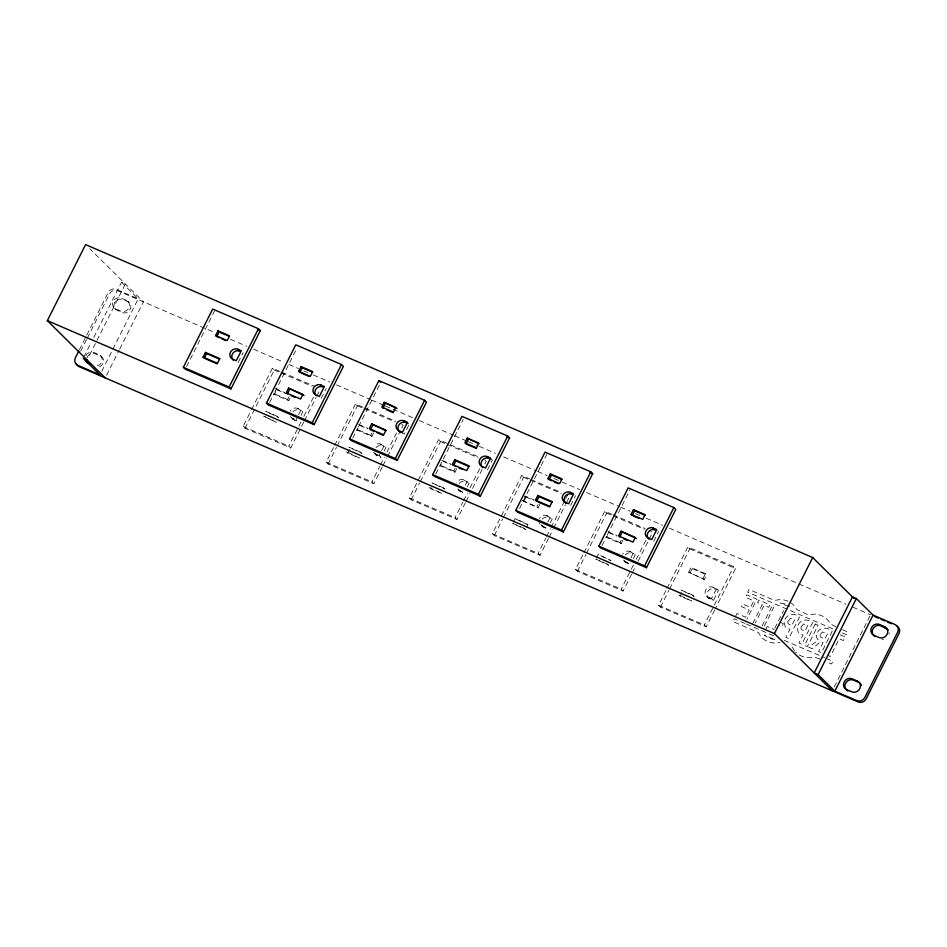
<?xml version="1.0" encoding="UTF-8"?>
<svg xmlns="http://www.w3.org/2000/svg" width="947" height="947" viewBox="0 0 947 947"><rect width="100%" height="100%" fill="white"/><g stroke="black" fill="none" stroke-linecap="round" stroke-linejoin="round"><path stroke-width="0.71" stroke-dasharray="4.74 3.55" d="M888.984 634.206L889.126 632.679M87.006 357.836L87.313 356.972A6.144 5.587 -45.3 0 1 95.233 353.776L100.429 356.013A6.144 5.587 -45.3 0 1 97.932 367.27M79.359 349.893L108.218 292.516A6.144 5.587 -45.3 0 1 116.138 289.32L138.215 298.826L100.619 373.568M80.72 351.23L86.615 339.5M87.278 338.197L109.568 293.866A6.144 5.587 -45.3 0 1 117.499 290.67L214.129 332.255M83.892 357.019L91.149 342.601M93.789 337.357L121.488 282.277L125.383 283.958L88.45 357.386M106.526 375.272L119.062 350.354M119.724 349.052L143.459 301.844L89.74 248.694M186.547 366.619L214.555 310.924M238.171 362.559L243.154 352.651M303.762 422.078L290.741 447.978L244.989 428.281L243.119 426.422L250.896 410.951M251.547 409.649L272.416 368.17L280.49 371.638M244.989 428.281L274.299 370.028L272.416 368.17M269.646 402.38L274.168 393.372M274.819 392.082L297.003 347.975M289.96 398.32L288.788 400.664L274.405 394.473L276.773 389.785L275.613 388.637L284.763 392.579M288.788 400.664L287.628 399.516L289.403 396M292.303 418.432A5.599 5.102 -45.3 0 0 294.339 420.113L297.914 421.652L296.032 419.793L297.903 416.076M298.53 414.833L301.016 409.885L297.441 408.346A5.599 5.102 -45.3 0 0 290.22 411.258M301.028 415.461L302.898 411.744L301.016 409.885M290.741 447.978L288.859 446.12L301.253 421.474M303.869 416.289L313.635 396.864M304.413 420.788L316.132 397.48M316.783 396.189L320.039 389.714M321.27 398.32L326.253 388.412M382.304 466.907L373.84 483.739L328.088 464.054L326.206 462.183L333.995 446.712M334.646 445.421L355.516 403.931L363.589 407.399M328.088 464.054L336.528 447.28M337.179 445.978L357.398 405.79L355.516 403.931M352.734 438.141L357.919 427.843M358.57 426.541L379.451 385.027M373.651 432.909L371.875 436.425L357.504 430.246L359.86 425.546L367.708 428.92M347.869 452.406L359.363 458.005L347.727 452.997L349.502 449.482M371.875 436.425L370.727 435.289L371.899 432.933M373.52 452.335A5.599 5.102 -45.3 0 0 375.557 454.015L381.014 457.413L379.131 455.554L381.002 451.837M381.617 450.606L384.115 445.646L380.54 444.107A5.599 5.102 -45.3 0 0 374.124 445.812M384.127 451.222L385.997 447.505L384.115 445.646M373.84 483.739L371.958 481.881L379.783 466.315M380.434 465.013L384.352 457.235M386.956 452.05L396.734 432.625M382.955 465.616L386.861 457.839M387.512 456.549L399.232 433.241M401.836 428.068L403.138 425.475L401.256 423.617M408.725 425.416L404.369 434.081L401.978 433.051M465.403 502.668L456.928 519.501L411.187 499.815L409.305 497.956L438.603 439.692L478.969 457.07M411.187 499.815L419.616 483.041M420.279 481.739L440.485 441.551L438.603 439.692M435.833 473.902L457.365 431.086M458.017 429.796L463.19 419.509M456.75 468.67L454.974 472.198L440.604 466.007L442.959 461.307L450.808 464.681M430.826 488.759L429.666 487.61L442.462 493.766L430.826 488.759L432.59 485.243M454.974 472.198L453.814 471.05L455.59 467.522M465.344 485.124L467.214 481.407L463.639 479.869A5.599 5.102 -45.3 0 0 456.407 482.792M467.226 486.983L469.085 483.266L467.214 481.407M456.928 519.501L455.057 517.642L462.882 502.076M463.533 500.785L467.451 492.996M470.055 487.812L480.472 467.108M466.054 501.377L469.961 493.612M472.565 488.427L482.331 469.014M484.935 463.829L486.237 461.236L484.355 459.378M487.456 469.842L492.44 459.934M548.491 538.429L540.027 555.262L494.287 535.576L492.404 533.717L521.702 475.453L529.775 478.933M494.287 535.576L502.715 518.802M503.366 517.5L523.584 477.312L521.702 475.453M539.837 504.431L538.074 507.959L522.543 500.62L524.898 495.932L534.049 499.862M519.583 508.385L540.465 466.847M541.116 465.557L546.94 453.98M513.357 522.199L515.121 518.684L526.757 523.691L527.917 524.839L526.141 528.355M523.691 501.768L526.058 497.08L524.898 495.932M538.074 507.959L536.913 506.811L538.097 504.467M547.816 522.128L550.302 517.169L546.727 515.642A5.599 5.102 -45.3 0 0 539.506 518.554M550.314 522.744L552.184 519.039L550.302 517.169M540.027 555.262L538.145 553.403L545.981 537.837M546.632 536.547L550.538 528.757M551.19 527.467L564.862 500.288M565.513 499.01L567.454 495.139L569.336 497.009L566.081 503.473M549.142 537.138L553.048 529.373M553.699 528.071L565.43 504.775M570.556 505.603L575.539 495.695M631.59 574.202L623.126 591.023L577.374 571.337L575.492 569.478L583.281 554.007M583.932 552.705L604.802 511.214L611.525 514.114M577.374 571.337L585.814 554.563M586.465 553.261L606.684 513.073L604.802 511.214M602.032 545.436L606.553 536.428M607.205 535.138L630.039 489.741M596.444 557.972L598.22 554.445L611.004 560.6L598.22 554.445M622.937 540.204L621.173 543.72L606.79 537.529L609.158 532.841L616.994 536.215M621.173 543.72L620.013 542.572L621.196 540.228M630.915 557.89L633.401 552.941L629.826 551.403A5.599 5.102 -45.3 0 0 622.605 554.315M633.413 558.517L635.283 554.8L633.401 552.941M623.126 591.023L621.244 589.164L633.638 564.53M636.242 559.334L646.02 539.92M632.241 572.899L635.496 566.424M638.1 561.251L648.517 540.536M649.168 539.245L652.424 532.77L650.542 530.912M653.655 541.376L658.639 531.468M714.689 609.963L706.225 626.796L660.473 607.098L658.591 605.24L666.368 589.768M667.031 588.466L687.889 546.975L733.641 566.673L735.523 568.531L715.34 608.661M660.473 607.098L668.913 590.324M669.565 589.034L689.771 548.846L687.889 546.975M688.729 572.154L691.097 567.454L705.468 573.645L706.628 574.793L704.26 579.481L688.729 572.154L704.26 579.481M689.889 573.29L692.245 568.602L691.097 567.454M680.242 595.462L691.748 601.061L680.112 596.054L681.887 592.526M703.112 578.333L705.468 573.645M713.399 600.469L711.517 598.611L716.5 588.703L712.925 587.164A5.599 5.102 -45.3 0 0 705.693 590.076A5.599 5.102 -45.3 0 0 707.942 597.072L713.399 600.469L718.382 590.561L716.5 588.703M706.225 626.796L704.343 624.925L733.641 566.673M735.701 616.024L736.967 613.502L745.609 617.219L749.266 609.951L741.477 606.601L742.732 604.091L750.521 607.441L753.812 600.907L745.502 597.332L746.769 594.811L756.937 599.191L746.828 619.291M752.806 623.386L762.276 604.553L757.624 602.541L758.89 600.019L770.041 604.825L768.775 607.347L764.134 605.346L755.292 622.925M762.157 625.884L772.267 605.784L774.137 606.589L763.389 627.944M765.922 629.033L767.188 626.512L774.125 629.495M774.753 628.24L783.595 610.661M834.283 686.895L869.891 616.083M230.441 339.275L246.753 346.294M253.547 349.218L283.449 362.085M288.882 364.429L298.388 368.525M303.833 370.857L307.905 372.621M313.339 374.953L329.651 381.972M336.445 384.896L370.419 399.527M371.78 400.108L384.009 405.375M385.37 405.955L412.549 417.651M419.343 420.575L453.329 435.206M454.678 435.786L466.918 441.053M468.28 441.633L477.785 445.729M479.146 446.321L495.459 453.341M503.615 456.845L536.227 470.884M537.588 471.464L547.094 475.56M553.888 478.484L560.683 481.407M562.045 481.999L579.718 489.599M586.513 492.523L619.125 506.562M620.486 507.142L630.004 511.238M635.437 513.582L640.87 515.926M646.304 518.258L662.616 525.277M669.411 528.201L846.085 604.245M852.88 607.169L870.553 614.769M281.839 372.218L314.132 386.116M364.926 407.979L395.882 421.297M531.125 479.513L560.719 492.251M612.875 514.695L645.167 528.592M274.299 370.028L279.673 372.337M281.022 372.917L311.965 386.234M357.398 405.79L362.772 408.11M364.122 408.678L395.065 422.007M440.485 441.551L445.871 443.871M447.221 444.451L478.164 457.768M523.584 477.312L528.971 479.632M530.308 480.212L561.263 493.529M606.684 513.073L612.058 515.393M613.407 515.973L644.351 529.29M689.771 548.846L735.523 568.531M788.389 606.423L780.458 603.014L786.282 604.15L789.976 606.388M835.929 626.878L830.448 623.907A21.497 19.567 -45.3 0 0 813.366 614.141L808.229 614.958L796.687 609.383A21.497 19.567 -45.3 0 0 789.68 602.079M842.463 629.696L847.683 631.945L846.322 634.656L842.262 632.916M358.712 424.398L367.85 428.34M441.799 460.171L450.95 464.101M607.998 531.693L617.148 535.635M832.804 628.844L747.645 592.195L749.006 589.472L774.48 600.434L779.606 599.617A21.497 19.567 -45.3 0 1 788.543 601.475M276.773 389.785L285.923 393.727M526.058 497.08L533.895 500.454M692.245 568.602L706.628 574.793M840.249 634.798L845.221 636.94L843.398 640.551L839.22 638.752L830.306 656.496L827.465 655.277M287.628 399.516L273.257 393.336L274.405 394.473M370.727 435.289L356.344 429.098L357.504 430.246M453.814 471.05L439.444 464.859L440.604 466.007M522.543 500.62L536.913 506.811M620.013 542.572L605.63 536.393L606.79 537.529M297.441 408.346L302.898 411.744M380.54 444.107L385.997 447.505M463.639 479.869L469.085 483.266M546.727 515.642L552.184 519.039M629.826 551.403L635.283 554.8M712.925 587.164L718.382 590.561M780.778 622.593L783.37 623.706L782.009 626.429L779.405 625.304M290.421 416.573A5.599 5.102 -45.3 0 0 292.457 418.254L296.032 419.793M375.557 454.015L379.131 455.554M458.656 489.777L464.101 493.174L458.656 489.777A5.599 5.102 -45.3 0 1 457.508 489.09L459.39 490.948M541.743 525.549L547.2 528.947L541.743 525.549A5.599 5.102 -45.3 0 1 540.607 524.851L542.489 526.71M624.842 561.311L630.3 564.708L624.842 561.311A5.599 5.102 -45.3 0 1 622.806 559.63M707.942 597.072L711.517 598.611M527.917 524.839L515.121 518.684M264.769 416.644L276.264 422.244L263.479 416.088M745.076 623.469L734.256 618.805L732.895 621.528L758.358 632.489L760.986 636.644A21.497 19.567 -45.3 0 0 780.056 642.445M746.425 624.049L774.812 636.266M784.27 640.338L824.825 657.786M826.175 658.366L832.934 661.278L831.573 663.989L826.34 661.74M819.806 658.934L813.816 656.969A21.497 19.567 -45.3 0 1 795.61 652.116M243.119 426.422L288.859 446.12M326.206 462.183L371.958 481.881M409.305 497.956L455.057 517.642M492.404 533.717L538.145 553.403M575.492 569.478L621.244 589.164M658.591 605.24L704.343 624.925M706.805 596.373L708.676 598.232M678.952 594.905L680.112 596.054M623.706 560.612L625.588 562.471M374.42 453.317L376.302 455.187M346.566 451.849L347.727 452.997M292.457 418.254L294.339 420.113M291.321 417.556L293.203 419.414M121.488 282.277L138.215 298.826M127.644 301.11L129.005 302.448M114.492 308.213L115.842 309.551M100.323 355.433L101.684 356.782M792.118 647.014L794.746 651.169M85.952 355.634A6.144 5.587 -45.3 0 1 93.883 352.438L99.068 354.675A6.144 5.587 -45.3 0 1 96.57 365.933M377.439 455.874A5.599 5.102 -45.3 0 1 374.823 452.986M375.995 447.671A5.599 5.102 -45.3 0 1 382.422 445.966M292.907 411.909A5.599 5.102 -45.3 0 1 299.323 410.205M460.538 491.647A5.599 5.102 -45.3 0 1 457.91 488.747M459.094 483.432A5.599 5.102 -45.3 0 1 465.522 481.727M543.625 527.408A5.599 5.102 -45.3 0 1 541.009 524.508M542.193 519.205A5.599 5.102 -45.3 0 1 548.609 517.5M539.719 523.857A5.599 5.102 -45.3 0 1 539.127 522.649M626.725 563.169A5.599 5.102 -45.3 0 1 624.109 560.281M625.292 554.966A5.599 5.102 -45.3 0 1 631.708 553.261M709.824 598.93A5.599 5.102 -45.3 0 1 707.575 591.934A5.599 5.102 -45.3 0 1 714.807 589.022M883.492 639.284A6.144 5.587 -45.3 0 1 881.965 639.284M816.622 635.721L816.61 636.739A4.735 4.309 -45.3 0 0 817.663 639.261L818.397 639.912L808.797 647.239L812.195 648.707L819.664 642.445L823.097 642.551L818.61 651.465L821.451 652.684L832.188 631.329C826.613 625.943 817.19 627.411 816.622 635.721M784.152 622.676L785.252 626.938L789.905 629.305L785.856 637.367L788.697 638.586L799.434 617.231C793.539 611.655 784.85 614.745 784.152 622.676M797.267 628.311L798.368 632.584L803.009 634.952L798.96 643.013L801.801 644.232L812.55 622.877C806.655 617.302 797.954 620.392 797.267 628.311M787.88 621.41L788.093 623.706L791.728 625.683L794.77 619.622L790.485 618.355L787.88 621.41M800.996 627.044L801.209 629.353L804.843 631.329L807.886 625.269L803.601 624.002L800.996 627.044M820.09 634.81L820.28 636.869L824.813 639.142L827.536 633.721L822.446 631.98L820.09 634.81M815.249 624.037L804.512 645.392L807.353 646.623L818.09 625.257L815.249 624.037M115.522 301.324L114.634 302.649A6.144 5.587 -45.3 0 0 117.097 310.32L122.293 312.557A6.144 5.587 -45.3 0 0 130.213 309.361A6.144 5.587 -45.3 0 0 127.75 301.691C124.152 299.619 118.73 297.311 115.522 301.324M774.918 639.616L769.035 638.444L764.336 635.058L774.918 639.616M126.401 300.353L121.204 298.116A6.144 5.587 -45.3 0 0 113.273 301.312A6.144 5.587 -45.3 0 0 115.735 308.982L120.932 311.208A6.144 5.587 -45.3 0 0 128.863 308.012A6.144 5.587 -45.3 0 0 126.401 300.353M277.471 416.396L265.835 411.4L278.631 417.544L277.471 416.396M360.57 452.169L348.934 447.162L361.718 453.305L360.57 452.169M443.658 487.93L432.021 482.923L444.818 489.078L443.658 487.93M692.944 595.213L681.319 590.206L694.104 596.361L692.944 595.213M524.401 528.39L512.765 523.383L525.549 529.527L524.401 528.39M607.489 564.152L595.852 559.144L608.649 565.288L607.489 564.152"/><path stroke-width="1.42" d="M105.212 377.9L47.35 320.654L85.597 244.61L812.692 557.534L854.016 598.421M78.708 351.195L75.429 357.706A6.144 5.587 -45.3 0 0 77.891 365.376L99.956 374.882L83.229 358.333L87.124 360.014M183.375 367.329L212.673 309.065L258.424 328.751L260.307 330.621L230.997 388.874L185.257 369.188L183.375 367.329L229.115 387.015L230.997 388.874M203.084 357.114L205.452 352.426L219.822 358.605L217.467 363.305L203.084 357.114L204.244 358.262L206.6 353.562L205.452 352.426M215.608 335.546L217.964 330.846L229.6 335.854L227.233 340.553L215.608 335.546L219.349 337.795M216.756 336.682L219.124 331.995L217.964 330.846M229.115 387.015L258.424 328.751M266.462 403.091L295.772 344.826L341.512 364.524L343.394 366.382L314.096 424.635L268.344 404.949L266.462 403.091L312.214 422.776L314.096 424.635M288.539 388.187L286.183 392.875L300.554 399.066L302.922 394.378L288.539 388.187L304.07 395.515M287.343 394.023L289.699 389.335M298.696 371.307L301.063 366.607L312.699 371.615L310.332 376.314L298.696 371.307L299.856 372.455L302.223 367.756L301.063 366.607M312.214 422.776L341.512 364.524M349.561 438.852L378.871 380.599L424.611 400.285L426.493 402.144L397.195 460.408L351.444 440.71L349.561 438.852L395.313 458.549L397.195 460.408M371.638 423.948L369.283 428.648L383.653 434.827L386.009 430.139L371.638 423.948L385.867 430.719M372.798 425.096L370.431 429.784L374.361 431.477M384.151 402.38L381.795 407.068L393.431 412.075L395.787 407.388L384.151 402.38L396.947 408.524M382.955 408.216L385.311 403.517M395.313 458.549L424.611 400.285M432.661 474.613L461.958 416.36L507.71 436.046L509.593 437.905L480.283 496.169L434.543 476.483L432.661 474.613L478.413 494.31L480.283 496.169M452.37 464.409L454.738 459.709L469.108 465.9L466.753 470.588L452.37 464.409L456.146 466.682M467.25 438.141L464.894 442.829L476.53 447.836L478.886 443.149L467.25 438.141L478.756 443.729M453.53 465.545L455.886 460.858L454.738 459.709M468.41 439.278L466.054 443.977L476.388 448.428M478.413 494.31L507.71 436.046M515.76 510.386L545.058 452.121L590.81 471.807L592.68 473.666L563.382 531.93L517.63 512.244L515.76 510.386L561.5 530.071L563.382 531.93M535.469 500.17L537.825 495.47L552.208 501.661L549.84 506.361L535.469 500.17L536.629 501.318L538.985 496.619L537.825 495.47M547.993 478.59L550.349 473.902L561.985 478.91L559.618 483.597L547.993 478.59L551.734 480.851M549.142 479.738L551.509 475.051L550.349 473.902M561.5 530.071L590.81 471.807M598.847 546.147L628.157 487.883L673.897 507.568L675.779 509.439L646.481 567.691L600.729 548.005L598.847 546.147L644.599 565.832L646.481 567.691M620.924 531.243L618.569 535.931L632.939 542.122L635.307 537.423L620.924 531.243L636.455 538.571M619.717 537.079L622.084 532.38M631.081 514.363L633.448 509.664L645.073 514.671L642.717 519.37L631.081 514.363L632.241 515.499L634.597 510.812L633.448 509.664M644.599 565.832L673.897 507.568M832.295 690.825L774.433 633.59L812.692 557.534M818.113 674.619L856.36 598.563L852.466 596.882L814.219 672.938L818.113 674.619L834.84 691.156L856.917 700.662A6.144 5.587 -45.3 0 0 864.836 697.466L897.626 632.276A6.144 5.587 -45.3 0 0 895.164 624.606L873.087 615.1L856.36 598.563M834.84 691.156L873.087 615.1M257.608 329.461L260.307 330.621M506.894 436.745L509.593 437.905M589.993 472.517L592.68 473.666M219.124 331.995L229.458 336.445M302.223 367.756L312.557 372.207M551.509 475.051L561.843 479.502M634.597 510.812L644.943 515.263M874.448 616.45L878.343 618.119M880.935 619.243L884.829 620.912M887.434 622.037L891.328 623.718M221.929 338.908L225.812 340.577M301.146 373.011L308.9 376.35M386.826 409.885L393.289 412.667M554.315 481.964L558.197 483.633M633.531 516.056L638.704 518.281M237.709 349.254L241.272 350.781L236.288 360.7L232.725 359.162A5.599 5.102 -45.3 0 1 230.476 352.166A5.599 5.102 -45.3 0 1 237.709 349.254L239.579 351.112A5.599 5.102 -45.3 0 0 233.459 360.322M320.796 385.015L324.371 386.554L319.388 396.462L315.813 394.923A5.599 5.102 -45.3 0 1 313.575 387.927A5.599 5.102 -45.3 0 1 320.796 385.015L322.678 386.873A5.599 5.102 -45.3 0 0 315.659 395.1M403.896 420.776L407.47 422.315L402.487 432.223L398.912 430.684A5.599 5.102 -45.3 0 1 396.663 423.688A5.599 5.102 -45.3 0 1 403.896 420.776L408.157 423.664M486.995 456.537L490.57 458.076L485.586 467.984L482.011 466.445A5.599 5.102 -45.3 0 1 479.762 459.449A5.599 5.102 -45.3 0 1 486.995 456.537L491.256 459.425M570.082 492.298L573.657 493.837L568.673 503.745L565.099 502.206A5.599 5.102 -45.3 0 1 562.861 495.222A5.599 5.102 -45.3 0 1 570.082 492.298L571.964 494.156A5.599 5.102 -45.3 0 0 565.844 503.378M653.181 528.071L656.756 529.598L651.773 539.506L648.198 537.979A5.599 5.102 -45.3 0 1 645.949 530.983A5.599 5.102 -45.3 0 1 653.181 528.071L655.064 529.929A5.599 5.102 -45.3 0 0 648.944 539.139M206.6 353.562L219.668 359.197M455.886 460.858L468.954 466.48M538.985 496.619L552.054 502.241M205.546 358.818L217.313 363.885M291.262 395.716L295.18 397.397M376.965 432.601L383.499 435.407M458.762 467.806L462.681 469.487M537.932 501.874L549.698 506.941M623.647 538.76L627.565 540.453M47.35 320.654L774.433 633.59M91.019 364.417L88.414 363.305A6.144 5.587 -45.3 0 1 85.55 360.132M378.871 380.599L380.741 382.458M398.912 430.684L400.794 432.542A5.599 5.102 -45.3 0 1 398.545 425.546A5.599 5.102 -45.3 0 1 405.778 422.634M888.215 629.873L880.793 625.789A6.144 5.587 -45.3 0 0 872.874 628.986A6.144 5.587 -45.3 0 0 875.336 636.656M482.745 467.617A5.599 5.102 -45.3 0 1 488.877 458.395M76.376 363.553A6.144 5.587 -45.3 0 0 79.24 366.726L858.266 701.999A6.144 5.587 -45.3 0 0 866.197 698.803L898.975 633.614A6.144 5.587 -45.3 0 0 896.513 625.943M860.894 684.196A6.144 5.587 -45.3 0 1 861.545 685.521M859.923 683.107A6.144 5.587 -45.3 0 0 858.669 682.349L853.472 680.112A6.144 5.587 -45.3 0 0 845.553 683.308A6.144 5.587 -45.3 0 0 848.015 690.979M884.628 626.677L879.443 624.452A6.144 5.587 -45.3 0 0 871.512 627.648A6.144 5.587 -45.3 0 0 873.974 635.307L879.171 637.544A6.144 5.587 -45.3 0 0 887.09 634.348A6.144 5.587 -45.3 0 0 884.628 626.677M857.307 681.011L852.122 678.774A6.144 5.587 -45.3 0 0 844.191 681.97A6.144 5.587 -45.3 0 0 846.654 689.641L851.85 691.866A6.144 5.587 -45.3 0 0 859.769 688.67A6.144 5.587 -45.3 0 0 857.307 681.011"/></g></svg>
